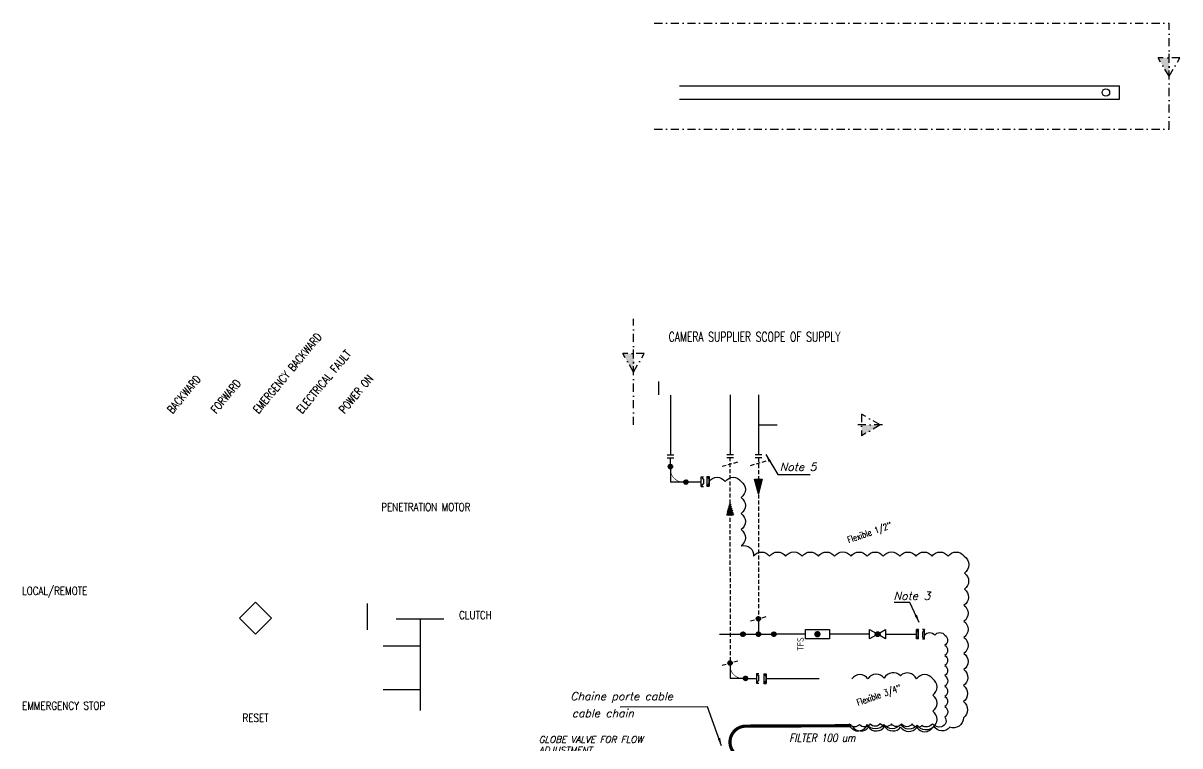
# Model space of a CAD drawing. Header units: millimetres. Extents: x 2838 to 4336, y 1534 to 2077.
# Drawn here: x 2848.2 to 3209.6, y 1851.1 to 2076.8 of the extents above; entities that cross this region are included whole.
import ezdxf
from ezdxf.enums import TextEntityAlignment as Align

# ---------------------------------------------------------------- set-up
doc = ezdxf.new("R2010")
doc.units = ezdxf.units.MM
doc.header["$LTSCALE"] = 0.1
doc.linetypes.add('CACHEX2', pattern=[19.05, 12.7, -6.35])
doc.linetypes.add('TIRETPTX2', pattern=[50.8, 25.4, -12.7, 0, -12.7])
for name, color, linetype in [('4', 3, 'Continuous'), ('BATTERY LIMIT', 3, 'TIRETPTX2'), ('DM', 7, 'Continuous'), ('EQUIPEMENT', 5, 'Continuous'), ('FITTS', 1, 'Continuous'), ('N2', 40, 'Continuous'), ('PRESSURE', 5, 'Continuous'), ('SNCC', 7, 'Continuous'), ('Text', 7, 'Continuous'), ('TEXTE', 2, 'Continuous'), ('TEXTE-ANG', 2, 'Continuous'), ('WATER', 3, 'Continuous')]:
    doc.layers.add(name, color=color, linetype=linetype)
doc.styles.add('ITALIC', font='italic.shx', dxfattribs={"height": 1.8})
doc.styles.add('ROMANS', font='romans.shx', dxfattribs={"width": 0.7})
doc.styles.get("Standard").update_dxf_attribs({"font": 'isocp.shx'})
doc.styles.add('Tag_Instrum', font='isocp.shx', dxfattribs={"height": 2})
doc.styles.add('Text English', font='romans.shx', dxfattribs={"height": 4})
doc.dimstyles.new('ISO-25', dxfattribs={"dimtxt": 2.5, "dimasz": 2.5, "dimexe": 1.25, "dimexo": 0.625, "dimtad": 1, "dimtxsty": 'Standard', "dimcen": 2.5, "dimadec": 0, "dimazin": 0, "dimtfac": 1, "dimtmove": 0, "dimatfit": 3, "dimfxl": 1, "dimarcsym": 0})

# ---------------------------------------------------------------- blocks, each defined once
blk = doc.blocks.new('INTERLOCK')
blk.add_lwpolyline([(-5, 0), (0, -5), (5, 0), (0, 5)], close=True)
at = {"flags": 1}
for tag, p in [('DESC', (-4.94, -8.02)), ('COM1', (-4.94, -11.44)), ('COM2', (-4.94, -15.24))]:
    blk.add_attdef(tag, p, '', height=2, dxfattribs=at)
blk = doc.blocks.new('RaccordHydro2')
at = {"layer": 'WATER'}
for p, q in [((925.4, 330.44), (925.4, 327.44)), ((925.4, 330.44), (926.1, 329.6)), ((925.4, 330.44), (926.1, 330.44)), ((926.1, 327.44), (926.1, 330.44)), ((926.1, 330.44), (926.1, 327.44)), ((926.1, 328.27), (926.1, 329.6)), ((925.4, 327.44), (926.1, 328.27)), ((925.4, 327.44), (926.1, 327.44))]:
    blk.add_line(p, q, dxfattribs=at)
blk = doc.blocks.new('O5')
for p, q in [((0, 7.93), (0, 0)), ((0, 7.22), (-3.38, 1.45)), ((0, 7.22), (3.38, 1.45)), ((-3.38, 1.45), (3.38, 1.45))]:
    blk.add_line(p, q)
blk.add_solid([(-0.01, 7.25), (-0.01, 1.44), (3.39, 1.44), (-0.01, 1.44)])
blk = doc.blocks.new('RaccordHydro3')
for p, q in [((3039.78, 1746.21), (3039.78, 1749.21)), ((3039.78, 1749.21), (3040.48, 1748.37)), ((3039.78, 1749.21), (3040.48, 1749.21)), ((3039.78, 1746.21), (3040.48, 1747.04)), ((3039.78, 1746.21), (3040.48, 1746.21)), ((3040.48, 1748.37), (3040.48, 1747.04))]:
    blk.add_line(p, q)
blk = doc.blocks.new('Union')
for p, q in [((3004.54, 1686), (3004.54, 1688.09)), ((3005.47, 1686), (3005.47, 1688.09))]:
    blk.add_line(p, q)
blk = doc.blocks.new('RaccordHydro1')
for p, q in [((3035.7, 1746.28), (3035.7, 1743.28)), ((3035.7, 1746.28), (3036.4, 1745.44)), ((3035.7, 1746.28), (3036.4, 1746.28)), ((3036.4, 1743.28), (3036.4, 1746.28)), ((3036.4, 1746.28), (3036.4, 1743.28)), ((3035.7, 1743.28), (3036.4, 1744.12)), ((3035.7, 1743.28), (3036.4, 1743.28)), ((3036.4, 1744.12), (3036.4, 1745.44))]:
    blk.add_line(p, q)
blk = doc.blocks.new('A$C5BF8101C')
at = {"layer": 'FITTS'}
h = blk.add_hatch(dxfattribs=at)
h.set_pattern_fill('_USER', color=256, scale=0.1, angle=45, style=0, double=1, pattern_type=0)
h.set_pattern_definition([(45, (-3019.86472, -1774.12963), (-0.070710678, 0.070710678), []), (135, (-3019.86472, -1774.12963), (-0.070710678, -0.070710678), [])])
h.paths.add_polyline_path([(1.37, 5.49, 1), (0, 5.49, 1)])
h = blk.add_hatch(dxfattribs=at)
h.set_pattern_fill('_USER', color=256, scale=0.1, angle=45, style=0, double=1, pattern_type=0)
h.set_pattern_definition([(45, (-3015.03172, -1778.9393), (-0.070710678, 0.070710678), []), (135, (-3015.03172, -1778.9393), (-0.070710678, -0.070710678), [])])
h.paths.add_polyline_path([(6.2, 0.68, 1), (4.83, 0.68, 1)])
at = {"layer": '4'}
for p in [(0.68, 5.49), (5.52, 0.68)]:
    blk.add_line(p, (5.52, 5.49), dxfattribs=at)
at = {"layer": 'FITTS', "const_width": 0.193}
blk.add_lwpolyline([(5.52, 0.68), (5.52, 1.49, 0.414217), (1.52, 5.49), (0.68, 5.49)], format="xyb", dxfattribs=at)
at = {"layer": 'FITTS'}
for centre in [(0.68, 5.49), (5.52, 0.68)]:
    blk.add_circle(centre, 0.685, dxfattribs=at)
blk = doc.blocks.new('A$C6E0F4698')
for p, q in [((3, 0.7), (0, 0.7)), ((0, 0.7), (0.84, 0)), ((0, 0.7), (0, 0)), ((0, 0), (3, 0)), ((3, 0), (0, 0)), ((0.84, 0), (2.16, 0)), ((3, 0.7), (2.16, 0)), ((3, 0.7), (3, 0))]:
    blk.add_line(p, q)
blk = doc.blocks.new('FSL')
blk.add_hatch(color=256).paths.add_polyline_path([(1, 3.75, 1), (-1, 3.75, 1)])
blk.add_lwpolyline([(-1.5, 7.5), (1.5, 7.5), (1.5, 0), (-1.5, 0)], close=True)
at = {"layer": 'TEXTE', "style": 'Tag_Instrum'}
for tag, p in [('DIA', (-2.5, -8)), ('FLUID', (-2.5, -11)), ('DESC', (-2.5, -14))]:
    blk.add_attdef(tag, text='', height=2, dxfattribs=at).set_placement(p, align=Align.MIDDLE_LEFT)
at = {"layer": 'TEXTE', "style": 'Tag_Instrum', "flags": 1}
for tag, p in [('COM1', (-2.5, -17)), ('COM2', (-2.5, -20))]:
    blk.add_attdef(tag, text='', height=2, dxfattribs=at).set_placement(p, align=Align.MIDDLE_LEFT)
blk = doc.blocks.new('GLOBE_VALVE')
for points in [[(1.86, -0.39), (0, -1.5), (0, 1.5), (1.86, 0.39)], [(3.14, 0.39), (5, 1.5), (5, -1.5), (3.14, -0.39)]]:
    blk.add_lwpolyline(points)
at = {"const_width": 0.75}
blk.add_lwpolyline([(2.5, -0.38, -0.414214), (2.12, 0, -0.414214), (2.5, 0.38, -0.414214), (2.88, 0, -0.414214), (2.5, -0.38, -16.210405)], format="xyb", dxfattribs=at)
blk.add_circle((2.5, 0), 0.75)
at = {"layer": 'Text', "style": 'Text English'}
for tag, p in [('DIA', (0, -8)), ('FLUID', (0, -11)), ('DESC', (0, -14))]:
    blk.add_attdef(tag, text='', height=2, dxfattribs=at).set_placement(p, align=Align.MIDDLE_LEFT)
at = {"layer": 'Text', "style": 'Text English', "flags": 1}
for tag, p in [('COM1', (0, -17)), ('COM2', (0, -20))]:
    blk.add_attdef(tag, text='', height=2, dxfattribs=at).set_placement(p, align=Align.MIDDLE_LEFT)

msp = doc.modelspace()

# ---------------------------------------------------------------- hatches: boundary and pattern name
at = {"layer": 'FITTS'}
h = msp.add_hatch(dxfattribs=at)
h.set_pattern_fill('_USER', color=256, scale=0.1, angle=225, style=0, double=1, pattern_type=0)
h.set_pattern_definition([(225, (6098.43672, 3670.41284), (0.070710678, -0.070710678), []), (315, (6098.43672, 3670.41284), (0.070710678, 0.070710678), [])])
h.paths.add_polyline_path([(3077.2, 1890.79, 1), (3078.57, 1890.79, 1)])
h = msp.add_hatch(dxfattribs=at)
h.set_pattern_fill('_USER', color=256, scale=0.1, angle=225, style=0, double=1, pattern_type=0)
h.set_pattern_definition([(225, (6093.62704, 3665.60317), (0.070710678, -0.070710678), []), (315, (6093.62704, 3665.60317), (0.070710678, 0.070710678), [])])
h.paths.add_polyline_path([(3072.39, 1885.98, 1), (3073.76, 1885.98, 1)])
h = msp.add_hatch(dxfattribs=at)
h.set_pattern_fill('_USER', color=256, scale=0.1, angle=315, style=0, double=1, pattern_type=0)
h.set_pattern_definition([(315, (1293.45381, 4906.52858), (0.070710678, 0.070710678), []), (45, (1293.45381, 4906.52858), (-0.070710678, 0.070710678), [])])
h.paths.add_polyline_path([(3073.08, 1885.29, 1), (3073.08, 1886.66, 1)])
h = msp.add_hatch(dxfattribs=at)
h.set_pattern_fill('_USER', color=256, scale=0.1, angle=315, style=0, double=1, pattern_type=0)
h.set_pattern_definition([(315, (1298.26348, 4906.52858), (0.070710678, 0.070710678), []), (45, (1298.26348, 4906.52858), (-0.070710678, 0.070710678), [])])
h.paths.add_polyline_path([(3077.89, 1885.29, 1), (3077.89, 1886.66, 1)])
h = msp.add_hatch(dxfattribs=at)
h.set_pattern_fill('_USER', color=256, scale=0.1, angle=315, style=0, double=1, pattern_type=0)
h.set_pattern_definition([(315, (1298.26348, 4906.52858), (0.070710678, 0.070710678), []), (45, (1298.26348, 4906.52858), (-0.070710678, 0.070710678), [])])
h.paths.add_polyline_path([(3077.89, 1885.29, 1), (3077.89, 1886.66, 1)])
h = msp.add_hatch(dxfattribs=at)
h.set_pattern_fill('_USER', color=256, scale=0.1, angle=225, style=0, double=1, pattern_type=0)
h.set_pattern_definition([(225, (6098.43673, 3665.60317), (0.070710678, -0.070710678), []), (315, (6098.43673, 3665.60317), (0.070710678, 0.070710678), [])])
h.paths.add_polyline_path([(3077.2, 1885.98, 1), (3078.57, 1885.98, 1)])
h = msp.add_hatch(dxfattribs=at)
h.set_pattern_fill('_USER', color=256, scale=0.1, angle=315, style=0, double=1, pattern_type=0)
h.set_pattern_definition([(315, (1303.07317, 4906.52858), (0.070710678, 0.070710678), []), (45, (1303.07317, 4906.52858), (-0.070710678, 0.070710678), [])])
h.paths.add_polyline_path([(3082.7, 1885.29, 1), (3082.7, 1886.66, 1)])
at = {"layer": 'WATER'}
h = msp.add_hatch(dxfattribs=at)
h.set_pattern_fill('ANSI31', color=256, scale=0.1, angle=180, style=0)
h.set_pattern_definition([(225, (6092.08984, 3711.8808), (0.224506403, -0.224506403), [])])
h.paths.add_polyline_path([(3077.89, 1929.8), (3077.89, 1934.35), (3076.66, 1934.35)])
h.paths.add_polyline_path([(3077.89, 1929.8), (3079.11, 1934.35), (3077.89, 1934.35)])
h = msp.add_hatch(dxfattribs=at)
h.set_pattern_fill('ANSI31', color=256, scale=0.1, angle=180, style=0)
h.set_pattern_definition([(135, (6083.2384, 145.49284), (0.224506403, 0.224506403), [])])
h.paths.add_polyline_path([(3069.04, 1927.57), (3069.04, 1923.03), (3067.81, 1923.03)])
h.paths.add_polyline_path([(3069.04, 1927.57), (3070.26, 1923.03), (3069.04, 1923.03)])

# ---------------------------------------------------------------- linework, layer by layer
at = {"layer": 'BATTERY LIMIT'}
for p, q in [((3045.35, 2076.84), (3206.2, 2076.84)), ((3206.2, 2043.71), (3206.2, 2076.84)), ((3045.35, 2043.71), (3206.2, 2043.71)), ((3038.88, 1951.35), (3038.88, 1984.48))]:
    msp.add_line(p, q, dxfattribs=at)
at = {"layer": 'DM'}
for p, q in [((3077.89, 1951.35), (3083.74, 1951.35)), ((2955.62, 1895.59), (2955.62, 1887.31)), ((2964.75, 1890.79), (2979.66, 1890.79)), ((2972.2, 1890.79), (2972.2, 1862.16)), ((2960.62, 1868.69), (2972.01, 1868.69))]:
    msp.add_line(p, q, dxfattribs=at)
at = {"layer": 'DM', "ltscale": 10}
msp.add_line((2960.62, 1882.31), (2972.01, 1882.31), dxfattribs=at)
at = {"layer": 'EQUIPEMENT'}
for p, q in [((3053.21, 2057.27), (3190.66, 2057.27)), ((3190.66, 2053.09), (3190.66, 2057.27)), ((3053.21, 2053.09), (3190.66, 2053.09)), ((3046.73, 1964.9), (3046.73, 1960.73)), ((3050.4, 1960.61), (3050.4, 1941.86)), ((3069.04, 1960.73), (3069.04, 1941.97)), ((3077.89, 1960.73), (3077.89, 1941.97))]:
    msp.add_line(p, q, dxfattribs=at)
at = {"layer": 'EQUIPEMENT', "const_width": 1}
msp.add_lwpolyline([(3106.9, 1857.39), (3074, 1857.26, 1), (3074, 1847.3), (3080.08, 1847.3), (3080.08, 1847.3), (3080.08, 1847.3)], format="xyb", dxfattribs=at)
at = {"layer": 'EQUIPEMENT'}
msp.add_circle((3186.46, 2055.18), 1.17, dxfattribs=at)
at = {"layer": 'FITTS', "const_width": 0.193}
for points in [[(3077.89, 1890.79), (3077.89, 1889.98, -0.000003), (3077.89, 1885.98), (3077.89, 1885.98)], [(3073.08, 1885.98), (3073.89, 1885.98, -0.000003), (3077.89, 1885.98), (3077.89, 1885.98)], [(3077.89, 1885.98), (3078.7, 1885.98, -0.000003), (3082.7, 1885.98), (3082.7, 1885.98)]]:
    msp.add_lwpolyline(points, format="xyb", dxfattribs=at)
at = {"layer": 'FITTS'}
for centre in [(3077.89, 1890.79), (3073.08, 1885.98), (3073.08, 1885.98), (3077.89, 1885.98), (3077.89, 1885.98), (3077.89, 1885.98), (3082.7, 1885.98)]:
    msp.add_circle(centre, 0.685, dxfattribs=at)
at = {"layer": 'N2'}
for p, q in [((3050.4, 1938.3), (3050.4, 1940.93)), ((3055.91, 1933.61), (3060, 1933.61))]:
    msp.add_line(p, q, dxfattribs=at)
msp.add_lwpolyline([(3062.48, 1933.69, -3.309253), (3062.48, 1933.69, -0.520567), (3067.51, 1933.69, -0.520567), (3072.53, 1933.69, -0.520567), (3072.53, 1928.67, -0.520567), (3072.53, 1923.65, -0.520567), (3072.53, 1918.63, -0.520567), (3072.53, 1913.61, -0.520567), (3076.35, 1910.33, -0.520567), (3081.37, 1910.33, -0.520567), (3086.4, 1910.33, -0.520567), (3091.59, 1910.33, -0.520567), (3096.62, 1910.33, -0.520567), (3101.64, 1910.33, -0.520567), (3106.84, 1910.33, -0.520567), (3111.87, 1910.33, -0.520567), (3116.89, 1910.33, -0.520567), (3122.09, 1910.33, -0.520567), (3127.12, 1910.33, -0.520567), (3132.14, 1910.33, -0.520567), (3137.17, 1910.33, -0.520567), (3142.19, 1910.33, -0.520567), (3142.27, 1905.06, -0.520567), (3142.27, 1900.04, -0.520567), (3142.1, 1895.02, -0.520567), (3142.1, 1890, -0.520567), (3142.1, 1884.98, -0.520567), (3142.1, 1879.96, -0.520567), (3142.1, 1874.94, -0.520567), (3141.93, 1869.92, -0.520567), (3141.93, 1864.9, -0.520567), (3141.93, 1859.88, -0.520567), (3137.71, 1856.91, -0.520567), (3132.69, 1857.26, -0.520567), (3127.49, 1857.6, -0.520567), (3122.29, 1857.78, -0.520567), (3117.09, 1857.78, -0.520567), (3111.72, 1857.78, -0.728042), (3106.5, 1857.35)], format="xyb", dxfattribs=at)
at = {"layer": 'PRESSURE', "linetype": 'Continuous'}
msp.add_line((3065.72, 1885.98), (3073.08, 1885.98), dxfattribs=at)
at = {"layer": 'TEXTE', "linetype": 'CACHEX2'}
for p, q in [((3066.57, 1938.42), (3071.5, 1939.8)), ((3075.42, 1938.71), (3080.35, 1940.09)), ((3075.42, 1890.1), (3080.35, 1891.48)), ((3066.57, 1876.28), (3071.5, 1877.66))]:
    msp.add_line(p, q, dxfattribs=at)
at = {"layer": 'WATER', "linetype": 'CACHEX2'}
for p, q in [((3069.04, 1905.78), (3069.04, 1941.05)), ((3077.89, 1941.05), (3077.89, 1890.79)), ((3069.04, 1905.42), (3069.04, 1877.65))]:
    msp.add_line(p, q, dxfattribs=at)
at = {"layer": 'WATER'}
for p, q in [((3077.89, 1890.79), (3077.89, 1885.98)), ((3073.08, 1885.98), (3077.89, 1885.98)), ((3077.89, 1885.98), (3082.7, 1885.98)), ((3092.6, 1885.98), (3082.66, 1885.98)), ((3112.65, 1885.98), (3100.1, 1885.98)), ((3117.65, 1885.98), (3127.26, 1885.98)), ((3073.87, 1872.16), (3077.36, 1872.16)), ((3080.31, 1872.11), (3096.83, 1872.15))]:
    msp.add_line(p, q, dxfattribs=at)
msp.add_lwpolyline([(3077.89, 1934.35), (3079.11, 1934.35), (3077.89, 1929.8), (3076.66, 1934.35)], close=True, dxfattribs=at)
for points in [[(3129.84, 1885.66, -0.520567), (3133, 1885.66, -0.520567), (3136.16, 1885.66, -0.520567), (3136.16, 1882.5, -0.520567), (3136.16, 1879.35, -0.520567), (3136.16, 1876.19, -0.520567), (3136.16, 1873.03, -0.520567), (3136.16, 1869.7, -0.520567), (3136.16, 1866.54, -0.520567), (3136.16, 1863.38, -0.520567), (3136.16, 1860.05, -0.520567), (3135.11, 1857.06, -0.282981), (3132.24, 1858, -0.409151), (3128.96, 1857.42, -0.520567), (3125.98, 1857.94, -0.520567), (3122.64, 1857.94, -0.520567), (3119.48, 1857.94, -0.520567), (3115.97, 1858.12, -0.520567), (3112.81, 1857.94, -0.520567), (3109.47, 1857.77, -0.520567), (3106.31, 1857.94)], [(3107.26, 1857.14, 0.520567), (3112.29, 1856.97, 0.520567), (3117.31, 1857.14, 0.520567), (3122.34, 1856.97, 0.520567), (3127.37, 1856.81, 0.520567), (3132.39, 1856.81, 0.520567), (3132.39, 1861.91, 0.520567), (3132.39, 1866.94, 0.520567), (3132.39, 1872.04, 0.520567), (3127.28, 1872.04, 0.520567), (3122.25, 1872.98, 0.520567), (3117.23, 1872.22, 0.520567), (3112.12, 1872.05, 0.520567), (3107.09, 1872.05)]]:
    msp.add_lwpolyline(points, format="xyb", dxfattribs=at)

# ---------------------------------------------------------------- block references
at = {"layer": 'BATTERY LIMIT'}
for p, rotation in [((3206.19, 2067.45), 180), ((3038.87, 1975.09), 180), ((3108.7, 1951.35), 270)]:
    msp.add_blockref('O5', p, dxfattribs=dict(at, rotation=rotation))
at = {"layer": 'N2', "rotation": 90}
for name, p in [('Union', (4737.45, -1063.61)), ('A$C6E0F4698', (3062.48, 1932.19))]:
    msp.add_blockref(name, p, dxfattribs=at)
at = {"layer": 'N2'}
msp.add_blockref('RaccordHydro3', (20.22, 185.91), dxfattribs=at)
at = {"layer": 'SNCC'}
msp.add_blockref('INTERLOCK', (2920.79, 1890.96), dxfattribs=at)
at = {"layer": 'WATER'}
for name, p, rotation in [('Union', (4756.08, -1063.49), 90), ('Union', (4764.93, -1063.49), 90), ('A$C5BF8101C', (3055.92, 1938.98), 180), ('RaccordHydro2', (4053.36, 2214.92), 180), ('A$C5BF8101C', (3074.55, 1877.65), 180)]:
    msp.add_blockref(name, p, dxfattribs=dict(at, rotation=rotation))
ref = msp.add_blockref('FSL', (3100.1, 1885.98), dxfattribs=dict(at, rotation=90))
ref.add_attrib('DIA', 'TFS', dxfattribs={"layer": 'TEXTE', "height": 2, "rotation": 90, "style": 'Tag_Instrum'}).set_placement((3091.04, 1880.76), align=Align.MIDDLE_LEFT)
for name, p in [('GLOBE_VALVE', (3112.65, 1885.98)), ('RaccordHydro1', (43.91, 127.33))]:
    msp.add_blockref(name, p, dxfattribs=at)
at = {"layer": 'WATER', "xscale": -1}
msp.add_blockref('RaccordHydro3', (6169.61, 138.25), dxfattribs=at)
at = {"layer": 'WATER', "xscale": -1, "rotation": 180}
msp.add_blockref('RaccordHydro3', (37.57, 3619.87), dxfattribs=at)

# ---------------------------------------------------------------- texts
at = {"layer": 'TEXTE', "style": 'ITALIC'}
for s, p in [('Note 5', (3084.57, 1937.02)), ('Note 3', (3120.14, 1896.68)), ('Chaine porte cable', (3019.14, 1865.34)), ('cable chain', (3019.61, 1860.02))]:
    msp.add_text(s, height=2.5, dxfattribs=at).set_placement(p)
at = {"layer": 'TEXTE', "style": 'ITALIC', "width": 0.8}
msp.add_text('FILTER 100 um', height=2.5, dxfattribs=at).set_placement((3087.61, 1852.34))
at = {"layer": 'TEXTE', "insert": (3009.28, 1854.09), "char_height": 2.5, "width": 39.9463, "attachment_point": 1, "style": 'ITALIC'}
msp.add_mtext('{\\H0.8x;GLOBE VALVE FOR FLOW ADJUSTMENT\\P\\H0.75x;Y shape design for miniumum pressure drop}', dxfattribs=at)
at = {"layer": 'TEXTE-ANG', "style": 'ROMANS', "width": 0.8}
for s, height, rotation, p in [('EMERGENCY BACKWARD', 2.5, 50.3112, (2921.71, 1954.68)), ('ELECTRICAL FAULT', 2.5, 50.3112, (2935.29, 1954.68)), ('BACKWARD', 2.5, 50.3112, (2894.86, 1954.68)), ('POWER ON', 2.5, 50.3112, (2948.56, 1954.68)), ('FORWARD', 2.5, 50.3112, (2908.5, 1954.68)), ("Flexible 1/2'' ", 2, 19.375, (3106.1, 1914.38)), ("Flexible 3/4'' ", 2, 19.375, (3109.02, 1863.6))]:
    msp.add_text(s, height=height, rotation=rotation, dxfattribs=at).set_placement(p)
for s, p in [('PENETRATION MOTOR', (2960.06, 1924.44)), ('LOCAL/REMOTE', (2847.83, 1898.27)), ('CLUTCH', (2984.38, 1890.69)), ('EMMERGENCY STOP', (2847.83, 1862.39)), ('RESET', (2916.72, 1858.59))]:
    msp.add_text(s, height=2.5, dxfattribs=at).set_placement(p)
at = {"layer": 'TEXTE-ANG', "insert": (3049.87, 1980.37), "char_height": 3, "width": 60.7357, "attachment_point": 1, "style": 'ROMANS'}
msp.add_mtext('CAMERA SUPPLIER SCOPE OF SUPPLY', dxfattribs=at)

# ---------------------------------------------------------------- leaders
at = {"layer": 'TEXTE'}
for points, override in [([(3080.2, 1942.06), (3083.92, 1935.84), (3094.04, 1935.85)], {"dimgap": 0.625, "dimtad": 0}), ([(3128.16, 1889.61), (3125.2, 1895.84), (3120.26, 1895.84)], {"dimtad": 0}), ([(3066.4, 1851.11), (3061.98, 1863.25), (3034.67, 1863.2)], {"dimgap": 0.625, "dimtad": 0})]:
    msp.add_leader(points, dimstyle='ISO-25', override=override, dxfattribs=at)

doc.saveas('drawing.dxf')
